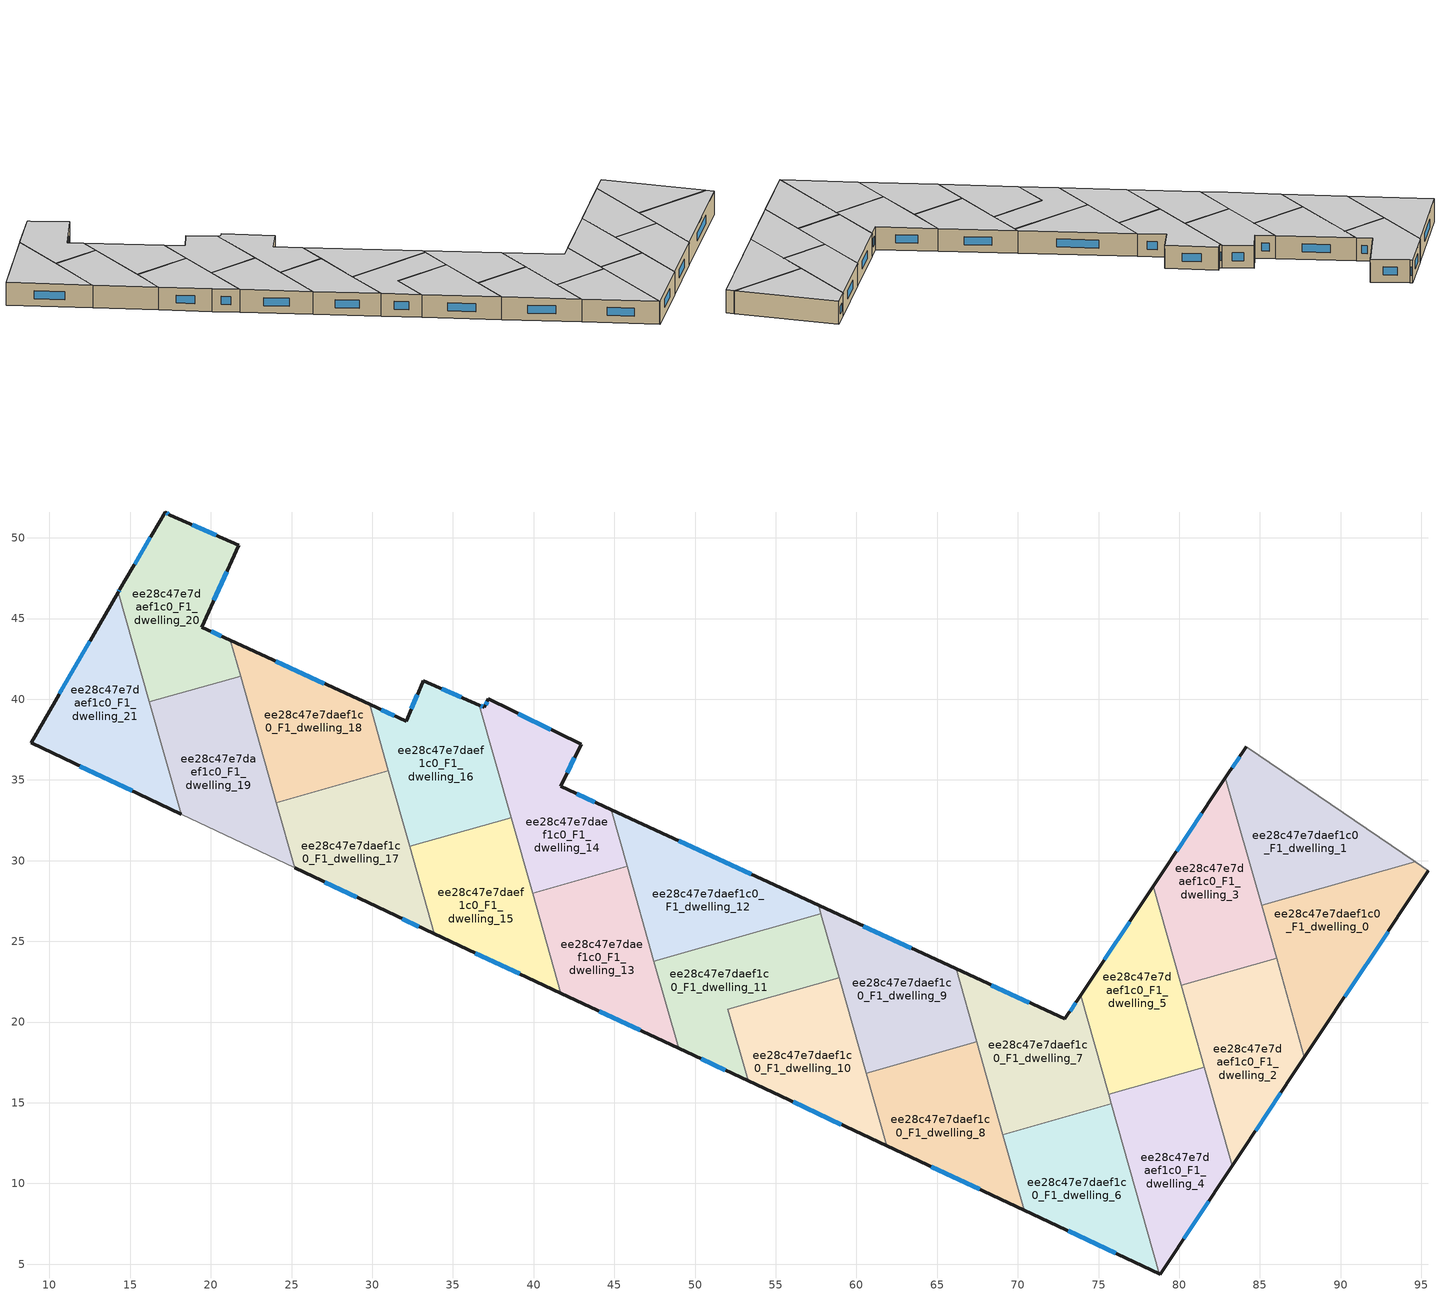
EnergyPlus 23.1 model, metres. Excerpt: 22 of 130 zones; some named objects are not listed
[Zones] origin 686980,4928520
ee28c47e7daef1c0_F1_dwelling_0
 floor to ee28c47e7daef1c0_F0_dwelling_0 (EU_floor_Construction): 95.43,29.36 87.76,17.83 85.09,27.24 94.6,29.92 z3
 wall outside (EU_wall_Construction): 87.76,17.83 95.43,29.36 z3:6
 wall to ee28c47e7daef1c0_F1_dwelling_1 (EU_wall_Construction): 94.6,29.92 85.09,27.24 z3:6
 wall adiabatic (EU_wall_Construction): 95.43,29.36 94.6,29.92 z3:6
 wall to ee28c47e7daef1c0_F1_dwelling_2 (EU_wall_Construction): 86.03,23.95 87.76,17.83 z3:6
 wall to ee28c47e7daef1c0_F1_dwelling_3 (EU_wall_Construction): 85.09,27.24 86.03,23.95 z3:6
 window (EU_Window_Construction): 90.25,21.58 92.94,25.61 z3.98:5.02
 ceiling to ee28c47e7daef1c0_F2_dwelling_0 (EU_floor_Construction): 87.76,17.83 95.43,29.36 94.6,29.92 85.09,27.24 z6
ee28c47e7daef1c0_F1_dwelling_1
 floor to ee28c47e7daef1c0_F0_dwelling_1 (EU_floor_Construction): 94.6,29.92 85.09,27.24 82.86,35.13 84.15,37.07 z3
 wall outside (EU_wall_Construction): 84.15,37.07 82.86,35.13 z3:6
 wall adiabatic (EU_wall_Construction): 94.6,29.92 84.15,37.07 z3:6
 wall to ee28c47e7daef1c0_F1_dwelling_3 (EU_wall_Construction): 82.86,35.13 85.09,27.24 z3:6
 window (EU_Window_Construction): 83.73,36.44 83.28,35.76 z3.98:5.02
 ceiling to ee28c47e7daef1c0_F2_dwelling_1 (EU_floor_Construction): 94.6,29.92 84.15,37.07 82.86,35.13 85.09,27.24 z6
ee28c47e7daef1c0_F1_dwelling_10
 floor to ee28c47e7daef1c0_F0_dwelling_10 (EU_floor_Construction): 58.92,22.75 61.86,12.33 53.28,16.36 52.03,20.8 z3
 wall outside (EU_wall_Construction): 53.28,16.36 61.86,12.33 z3:6
 wall to ee28c47e7daef1c0_F1_dwelling_11 (EU_wall_Construction): 58.92,22.75 52.03,20.8 53.28,16.36 z3:6
 wall to ee28c47e7daef1c0_F1_dwelling_9 (EU_wall_Construction): 60.59,16.83 58.92,22.75 z3:6
 wall to ee28c47e7daef1c0_F1_dwelling_8 (EU_wall_Construction): 61.86,12.33 60.59,16.83 z3:6
 window (EU_Window_Construction): 56.07,15.05 59.07,13.64 z3.98:5.02
 ceiling to ee28c47e7daef1c0_F2_dwelling_10 (EU_floor_Construction): 61.86,12.33 58.92,22.75 52.03,20.8 53.28,16.36 z6
ee28c47e7daef1c0_F1_dwelling_11
 floor to ee28c47e7daef1c0_F0_dwelling_11 (EU_floor_Construction): 57.8,26.71 58.92,22.75 52.03,20.8 53.28,16.36 48.98,18.37 47.45,23.78 z3
 wall outside (EU_wall_Construction): 48.98,18.37 53.28,16.36 z3:6
 wall to ee28c47e7daef1c0_F1_dwelling_12 (EU_wall_Construction): 57.8,26.71 47.45,23.78 z3:6
 wall to ee28c47e7daef1c0_F1_dwelling_13 (EU_wall_Construction): 47.45,23.78 48.98,18.37 z3:6
 wall to ee28c47e7daef1c0_F1_dwelling_9 (EU_wall_Construction): 58.92,22.75 57.8,26.71 z3:6
 window (EU_Window_Construction): 50.38,17.72 51.88,17.01 z3.98:5.02
 ceiling to ee28c47e7daef1c0_F2_dwelling_11 (EU_floor_Construction): 53.28,16.36 52.03,20.8 58.92,22.75 57.8,26.71 47.45,23.78 48.98,18.37 z6
ee28c47e7daef1c0_F1_dwelling_12
 floor to ee28c47e7daef1c0_F0_dwelling_12 (EU_floor_Construction): 57.65,27.23 57.8,26.71 47.45,23.78 44.8,33.15 z3
 wall outside (EU_wall_Construction): 57.65,27.23 44.8,33.15 z3:6
 wall to ee28c47e7daef1c0_F1_dwelling_14 (EU_wall_Construction): 44.8,33.15 45.79,29.64 z3:6
 wall to ee28c47e7daef1c0_F1_dwelling_13 (EU_wall_Construction): 45.79,29.64 47.45,23.78 z3:6
 wall to ee28c47e7daef1c0_F1_dwelling_9 (EU_wall_Construction): 57.8,26.71 57.65,27.23 z3:6
 window (EU_Window_Construction): 53.47,29.15 48.98,31.23 z3.98:5.02
 ceiling to ee28c47e7daef1c0_F2_dwelling_12 (EU_floor_Construction): 57.8,26.71 57.65,27.23 44.8,33.15 47.45,23.78 z6
ee28c47e7daef1c0_F1_dwelling_13
 floor to ee28c47e7daef1c0_F0_dwelling_13 (EU_floor_Construction): 45.79,29.64 48.98,18.37 41.68,21.79 39.93,27.99 z3
 wall outside (EU_wall_Construction): 41.68,21.79 48.98,18.37 z3:6
 wall to ee28c47e7daef1c0_F1_dwelling_14 (EU_wall_Construction): 45.79,29.64 39.93,27.99 z3:6
 wall to ee28c47e7daef1c0_F1_dwelling_15 (EU_wall_Construction): 39.93,27.99 41.68,21.79 z3:6
 window (EU_Window_Construction): 44.05,20.68 46.6,19.49 z3.98:5.02
 ceiling to ee28c47e7daef1c0_F2_dwelling_13 (EU_floor_Construction): 48.98,18.37 45.79,29.64 39.93,27.99 41.68,21.79 z6
ee28c47e7daef1c0_F1_dwelling_14
 floor to ee28c47e7daef1c0_F0_dwelling_14 (EU_floor_Construction): 42.93,37.21 41.66,34.6 44.8,33.15 45.79,29.64 39.93,27.99 36.64,39.63 36.94,39.5 37.19,40.02 z3
 wall outside (EU_wall_Construction): 44.8,33.15 41.66,34.6 42.93,37.21 37.19,40.02 36.94,39.5 36.64,39.63 z3:6
 wall to ee28c47e7daef1c0_F1_dwelling_16 (EU_wall_Construction): 36.64,39.63 38.61,32.65 z3:6
 wall to ee28c47e7daef1c0_F1_dwelling_15 (EU_wall_Construction): 38.61,32.65 39.93,27.99 z3:6
 window (EU_Window_Construction): 42.08,35.45 42.52,36.36 / 43.78,33.62 42.68,34.13 / 36.84,39.54 36.74,39.59 / 37.11,39.85 37.03,39.67 / 41.07,38.12 39.06,39.11 z3.98:5.02
 ceiling to ee28c47e7daef1c0_F2_dwelling_14 (EU_floor_Construction): 45.79,29.64 44.8,33.15 41.66,34.6 42.93,37.21 37.19,40.02 36.94,39.5 36.64,39.63 39.93,27.99 z6
ee28c47e7daef1c0_F1_dwelling_15
 floor to ee28c47e7daef1c0_F0_dwelling_15 (EU_floor_Construction): 38.61,32.66 41.68,21.79 33.85,25.47 32.32,30.88 z3
 wall outside (EU_wall_Construction): 33.85,25.47 41.68,21.79 z3:6
 wall to ee28c47e7daef1c0_F1_dwelling_16 (EU_wall_Construction): 38.61,32.66 32.32,30.88 z3:6
 wall to ee28c47e7daef1c0_F1_dwelling_17 (EU_wall_Construction): 32.32,30.88 33.85,25.47 z3:6
 window (EU_Window_Construction): 36.39,24.27 39.13,22.99 z3.98:5.02
 ceiling to ee28c47e7daef1c0_F2_dwelling_15 (EU_floor_Construction): 41.68,21.79 38.61,32.66 32.32,30.88 33.85,25.47 z6
ee28c47e7daef1c0_F1_dwelling_16
 floor to ee28c47e7daef1c0_F0_dwelling_16 (EU_floor_Construction): 36.64,39.63 38.61,32.66 32.32,30.88 29.83,39.67 32.09,38.63 33.12,41.05 33.16,41.15 z3
 wall outside (EU_wall_Construction): 36.64,39.63 33.16,41.15 33.12,41.05 32.09,38.63 29.83,39.67 z3:6
 wall to ee28c47e7daef1c0_F1_dwelling_18 (EU_wall_Construction): 29.83,39.67 30.99,35.56 z3:6
 wall to ee28c47e7daef1c0_F1_dwelling_17 (EU_wall_Construction): 30.99,35.56 32.32,30.88 z3:6
 window (EU_Window_Construction): 32.79,40.27 32.43,39.42 / 35.51,40.13 34.29,40.66 / 31.36,38.97 30.57,39.34 z3.98:5.02
 ceiling to ee28c47e7daef1c0_F2_dwelling_16 (EU_floor_Construction): 38.61,32.66 36.64,39.63 33.16,41.15 33.12,41.05 32.09,38.63 29.83,39.67 32.32,30.88 z6
ee28c47e7daef1c0_F1_dwelling_17
 floor to ee28c47e7daef1c0_F0_dwelling_17 (EU_floor_Construction): 30.99,35.56 33.85,25.47 30.89,26.85 25.2,29.55 24.05,33.6 z3
 wall outside (EU_wall_Construction): 25.2,29.55 30.89,26.85 33.85,25.47 z3:6
 wall to ee28c47e7daef1c0_F1_dwelling_18 (EU_wall_Construction): 30.99,35.56 24.05,33.6 z3:6
 wall to ee28c47e7daef1c0_F1_dwelling_19 (EU_wall_Construction): 24.05,33.6 25.2,29.55 z3:6
 window (EU_Window_Construction): 27.05,28.67 29.04,27.73 / 31.85,26.4 32.89,25.92 z3.98:5.02
 ceiling to ee28c47e7daef1c0_F2_dwelling_17 (EU_floor_Construction): 33.85,25.47 30.99,35.56 24.05,33.6 25.2,29.55 30.89,26.85 z6
ee28c47e7daef1c0_F1_dwelling_18
 floor to ee28c47e7daef1c0_F0_dwelling_18 (EU_floor_Construction): 29.83,39.67 30.99,35.56 24.05,33.6 21.21,43.65 z3
 wall outside (EU_wall_Construction): 29.83,39.67 21.21,43.65 z3:6
 wall to ee28c47e7daef1c0_F1_dwelling_20 (EU_wall_Construction): 21.21,43.65 21.84,41.44 z3:6
 wall to ee28c47e7daef1c0_F1_dwelling_19 (EU_wall_Construction): 21.84,41.44 24.05,33.6 z3:6
 window (EU_Window_Construction): 27.03,40.97 24.02,42.36 z3.98:5.02
 ceiling to ee28c47e7daef1c0_F2_dwelling_18 (EU_floor_Construction): 30.99,35.56 29.83,39.67 21.21,43.65 24.05,33.6 z6
ee28c47e7daef1c0_F1_dwelling_19
 floor to ee28c47e7daef1c0_F0_dwelling_19 (EU_floor_Construction): 21.84,41.44 25.2,29.55 18.15,32.89 16.19,39.84 z3
 wall to ee28c47e7daef1c0_F1_dwelling_20 (EU_wall_Construction): 21.84,41.44 16.19,39.84 z3:6
 wall adiabatic (EU_wall_Construction): 18.15,32.89 25.2,29.55 z3:6
 wall to ee28c47e7daef1c0_F1_dwelling_21 (EU_wall_Construction): 16.19,39.84 18.15,32.89 z3:6
 ceiling to ee28c47e7daef1c0_F2_dwelling_19 (EU_floor_Construction): 25.2,29.55 21.84,41.44 16.19,39.84 18.15,32.89 z6
ee28c47e7daef1c0_F1_dwelling_2
 floor to ee28c47e7daef1c0_F0_dwelling_2 (EU_floor_Construction): 86.03,23.95 87.76,17.83 83.27,11.09 80.11,22.28 z3
 wall outside (EU_wall_Construction): 83.27,11.09 87.76,17.83 z3:6
 wall to ee28c47e7daef1c0_F1_dwelling_3 (EU_wall_Construction): 86.03,23.95 80.11,22.28 z3:6
 wall to ee28c47e7daef1c0_F1_dwelling_4 (EU_wall_Construction): 81.54,17.21 83.27,11.09 z3:6
 wall to ee28c47e7daef1c0_F1_dwelling_5 (EU_wall_Construction): 80.11,22.28 81.54,17.21 z3:6
 window (EU_Window_Construction): 84.73,13.28 86.3,15.63 z3.98:5.02
 ceiling to ee28c47e7daef1c0_F2_dwelling_2 (EU_floor_Construction): 83.27,11.09 87.76,17.83 86.03,23.95 80.11,22.28 z6
ee28c47e7daef1c0_F1_dwelling_20
 floor to ee28c47e7daef1c0_F0_dwelling_20 (EU_floor_Construction): 21.73,49.54 19.43,44.47 21.21,43.65 21.84,41.44 16.19,39.84 14.27,46.64 14.36,46.81 17.17,51.6 17.47,51.41 z3
 wall outside (EU_wall_Construction): 21.21,43.65 19.43,44.47 21.73,49.54 17.47,51.41 17.17,51.6 14.36,46.81 14.27,46.64 z3:6
 wall to ee28c47e7daef1c0_F1_dwelling_21 (EU_wall_Construction): 14.27,46.64 16.19,39.84 z3:6
 window (EU_Window_Construction): 17.37,51.47 17.27,51.54 / 20.35,50.15 18.86,50.8 / 20.18,46.12 20.99,47.89 / 20.63,43.92 20.01,44.2 / 14.33,46.75 14.3,46.69 / 16.25,50.04 15.28,48.37 z3.98:5.02
 ceiling to ee28c47e7daef1c0_F2_dwelling_20 (EU_floor_Construction): 21.84,41.44 21.21,43.65 19.43,44.47 21.73,49.54 17.47,51.41 17.17,51.6 14.36,46.81 14.27,46.64 16.19,39.84 z6
ee28c47e7daef1c0_F1_dwelling_21
 floor to ee28c47e7daef1c0_F0_dwelling_21 (EU_floor_Construction): 14.27,46.64 18.15,32.89 8.86,37.29 z3
 wall outside (EU_wall_Construction): 14.27,46.64 8.86,37.29 18.15,32.89 z3:6
 window (EU_Window_Construction): 11.89,35.86 15.13,34.32 / 12.51,43.6 10.62,40.33 z3.98:5.02
 ceiling to ee28c47e7daef1c0_F2_dwelling_21 (EU_floor_Construction): 18.15,32.89 14.27,46.64 8.86,37.29 z6
ee28c47e7daef1c0_F1_dwelling_3
 floor to ee28c47e7daef1c0_F0_dwelling_3 (EU_floor_Construction): 82.86,35.13 86.03,23.95 80.11,22.28 78.38,28.4 z3
 wall outside (EU_wall_Construction): 82.86,35.13 78.38,28.4 z3:6
 wall to ee28c47e7daef1c0_F1_dwelling_5 (EU_wall_Construction): 78.38,28.4 80.11,22.28 z3:6
 window (EU_Window_Construction): 81.4,32.94 79.84,30.59 z3.98:5.02
 ceiling to ee28c47e7daef1c0_F2_dwelling_3 (EU_floor_Construction): 86.03,23.95 82.86,35.13 78.38,28.4 80.11,22.28 z6
ee28c47e7daef1c0_F1_dwelling_4
 floor to ee28c47e7daef1c0_F0_dwelling_4 (EU_floor_Construction): 81.54,17.21 83.27,11.09 78.81,4.39 78.77,4.41 75.63,15.54 z3
 wall outside (EU_wall_Construction): 78.77,4.41 78.81,4.39 83.27,11.09 z3:6
 wall to ee28c47e7daef1c0_F1_dwelling_5 (EU_wall_Construction): 81.54,17.21 75.63,15.54 z3:6
 wall to ee28c47e7daef1c0_F1_dwelling_6 (EU_wall_Construction): 75.8,14.93 78.77,4.41 z3:6
 wall to ee28c47e7daef1c0_F1_dwelling_7 (EU_wall_Construction): 75.63,15.54 75.8,14.93 z3:6
 window (EU_Window_Construction): 80.26,6.57 81.82,8.91 z3.98:5.02
 ceiling to ee28c47e7daef1c0_F2_dwelling_4 (EU_floor_Construction): 78.81,4.39 83.27,11.09 81.54,17.21 75.63,15.54 78.77,4.41 z6
ee28c47e7daef1c0_F1_dwelling_5
 floor to ee28c47e7daef1c0_F0_dwelling_5 (EU_floor_Construction): 78.38,28.4 81.54,17.21 75.63,15.54 73.9,21.66 z3
 wall outside (EU_wall_Construction): 78.38,28.4 73.9,21.66 z3:6
 wall to ee28c47e7daef1c0_F1_dwelling_7 (EU_wall_Construction): 73.9,21.66 75.63,15.54 z3:6
 window (EU_Window_Construction): 76.92,26.21 75.35,23.85 z3.98:5.02
 ceiling to ee28c47e7daef1c0_F2_dwelling_5 (EU_floor_Construction): 81.54,17.21 78.38,28.4 73.9,21.66 75.63,15.54 z6
ee28c47e7daef1c0_F1_dwelling_6
 floor to ee28c47e7daef1c0_F0_dwelling_6 (EU_floor_Construction): 75.8,14.93 78.77,4.41 70.4,8.33 69.07,13.03 z3
 wall outside (EU_wall_Construction): 70.4,8.33 78.77,4.41 z3:6
 wall to ee28c47e7daef1c0_F1_dwelling_7 (EU_wall_Construction): 75.8,14.93 69.07,13.03 z3:6
 wall to ee28c47e7daef1c0_F1_dwelling_8 (EU_wall_Construction): 69.07,13.03 70.4,8.33 z3:6
 window (EU_Window_Construction): 73.12,7.06 76.05,5.68 z3.98:5.02
 ceiling to ee28c47e7daef1c0_F2_dwelling_6 (EU_floor_Construction): 78.77,4.41 75.8,14.93 69.07,13.03 70.4,8.33 z6
ee28c47e7daef1c0_F1_dwelling_7
 floor to ee28c47e7daef1c0_F0_dwelling_7 (EU_floor_Construction): 73.9,21.66 75.8,14.93 69.07,13.03 66.17,23.3 72.91,20.19 z3
 wall outside (EU_wall_Construction): 73.9,21.66 72.91,20.19 66.17,23.3 z3:6
 wall to ee28c47e7daef1c0_F1_dwelling_9 (EU_wall_Construction): 66.17,23.3 67.45,18.77 z3:6
 wall to ee28c47e7daef1c0_F1_dwelling_8 (EU_wall_Construction): 67.45,18.77 69.07,13.03 z3:6
 window (EU_Window_Construction): 73.58,21.18 73.23,20.67 / 70.72,21.2 68.36,22.29 z3.98:5.02
 ceiling to ee28c47e7daef1c0_F2_dwelling_7 (EU_floor_Construction): 75.8,14.93 73.9,21.66 72.91,20.19 66.17,23.3 69.07,13.03 z6
ee28c47e7daef1c0_F1_dwelling_8
 floor to ee28c47e7daef1c0_F0_dwelling_8 (EU_floor_Construction): 67.45,18.77 70.4,8.33 61.86,12.33 60.59,16.83 z3
 wall outside (EU_wall_Construction): 61.86,12.33 70.4,8.33 z3:6
 wall to ee28c47e7daef1c0_F1_dwelling_9 (EU_wall_Construction): 67.45,18.77 60.59,16.83 z3:6
 window (EU_Window_Construction): 64.64,11.03 67.62,9.64 z3.98:5.02
 ceiling to ee28c47e7daef1c0_F2_dwelling_8 (EU_floor_Construction): 70.4,8.33 67.45,18.77 60.59,16.83 61.86,12.33 z6
ee28c47e7daef1c0_F1_dwelling_9
 floor to ee28c47e7daef1c0_F0_dwelling_9 (EU_floor_Construction): 66.17,23.3 67.45,18.77 60.59,16.83 57.65,27.23 z3
 wall outside (EU_wall_Construction): 66.17,23.3 57.65,27.23 z3:6
 window (EU_Window_Construction): 63.4,24.58 60.42,25.95 z3.98:5.02
 ceiling to ee28c47e7daef1c0_F2_dwelling_9 (EU_floor_Construction): 67.45,18.77 66.17,23.3 57.65,27.23 60.59,16.83 z6
[Building]
EU S2 Campaign: North Axis=0; Terrain=City; Solar Distribution=FullExterior
[Site:Location]
Bologna: Latitude=44.5; Longitude=11.25; Time Zone=1; Elevation=37
[SizingPeriod:WeatherFileDays]
AnnualSizingPeriod: Begin Month=1; Begin Day of Month=1; End Month=12; End Day of Month=31; Day of Week for Start Day=Monday; Use Weather File Daylight Saving Period=No; Use Weather File Rain and Snow Indicators=No
[MATERIAL]
EU_InternalMass_Material: Roughness=MediumRough; Thickness=0.1; Conductivity=1; Density=1800; Specific Heat=900; Thermal Absorptance=0.9; Solar Absorptance=0.7; Visible Absorptance=0.7
[MATERIAL:NOMASS] Roughness=MediumRough; Thermal Absorptance=0.9; Solar Absorptance=0.7; Visible Absorptance=0.7
Name | Thermal Resistance
EU_wall_NoMass | 0.905828
EU_floor_NoMass | 0.67114
[WINDOWMATERIAL:SIMPLEGLAZINGSYSTEM]
EU_Window_SimpleGlazing: UFactor=4.52486; Solar Heat Gain Coefficient=0.85; Visible Transmittance=0.85
[CONSTRUCTION]
EU_wall_Construction: EU_wall_NoMass
EU_floor_Construction: EU_floor_NoMass
EU_Window_Construction: EU_Window_SimpleGlazing
EU_InternalMass_Construction: EU_InternalMass_Material
[ZONE] Type=1; Multiplier=1; Ceiling Height=autocalculate; Floor Area=autocalculate; Part of Total Floor Area=Yes
Name | Volume
ee28c47e7daef1c0_F1_dwelling_0 | 165.834
ee28c47e7daef1c0_F1_dwelling_1 | 165.814
ee28c47e7daef1c0_F1_dwelling_10 | 165.813
ee28c47e7daef1c0_F1_dwelling_11 | 165.803
ee28c47e7daef1c0_F1_dwelling_12 | 165.825
ee28c47e7daef1c0_F1_dwelling_13; ee28c47e7daef1c0_F1_dwelling_16; ee28c47e7daef1c0_F1_dwelling_5 | 165.831
ee28c47e7daef1c0_F1_dwelling_14 | 165.838
ee28c47e7daef1c0_F1_dwelling_15; ee28c47e7daef1c0_F1_dwelling_7 | 165.82
ee28c47e7daef1c0_F1_dwelling_17 | 159.166
ee28c47e7daef1c0_F1_dwelling_18 | 159.152
ee28c47e7daef1c0_F1_dwelling_19 | 172.478
ee28c47e7daef1c0_F1_dwelling_2 | 165.833
ee28c47e7daef1c0_F1_dwelling_20 | 172.482
ee28c47e7daef1c0_F1_dwelling_21 | 165.842
ee28c47e7daef1c0_F1_dwelling_3 | 165.837
ee28c47e7daef1c0_F1_dwelling_4 | 165.828
ee28c47e7daef1c0_F1_dwelling_6 | 165.827
ee28c47e7daef1c0_F1_dwelling_8 | 165.858
ee28c47e7daef1c0_F1_dwelling_9 | 165.835
[INTERNALMASS] Construction=EU_InternalMass_Construction
Name | Zone or ZoneList | Surface Area
ee28c47e7daef1c0_F1_dwelling_0_EU_InternalMass | ee28c47e7daef1c0_F1_dwelling_0 | 55.2747
ee28c47e7daef1c0_F1_dwelling_1_EU_InternalMass | ee28c47e7daef1c0_F1_dwelling_1 | 55.2719
ee28c47e7daef1c0_F1_dwelling_2_EU_InternalMass | ee28c47e7daef1c0_F1_dwelling_2 | 55.2789
ee28c47e7daef1c0_F1_dwelling_3_EU_InternalMass | ee28c47e7daef1c0_F1_dwelling_3 | 55.2769
ee28c47e7daef1c0_F1_dwelling_4_EU_InternalMass | ee28c47e7daef1c0_F1_dwelling_4 | 55.2775
ee28c47e7daef1c0_F1_dwelling_5_EU_InternalMass | ee28c47e7daef1c0_F1_dwelling_5 | 55.2769
ee28c47e7daef1c0_F1_dwelling_6_EU_InternalMass | ee28c47e7daef1c0_F1_dwelling_6 | 55.2726
ee28c47e7daef1c0_F1_dwelling_7_EU_InternalMass | ee28c47e7daef1c0_F1_dwelling_7 | 55.2717
ee28c47e7daef1c0_F1_dwelling_8_EU_InternalMass | ee28c47e7daef1c0_F1_dwelling_8 | 55.2856
ee28c47e7daef1c0_F1_dwelling_9_EU_InternalMass | ee28c47e7daef1c0_F1_dwelling_9 | 55.2811
ee28c47e7daef1c0_F1_dwelling_10_EU_InternalMass | ee28c47e7daef1c0_F1_dwelling_10 | 55.2715
ee28c47e7daef1c0_F1_dwelling_11_EU_InternalMass | ee28c47e7daef1c0_F1_dwelling_11 | 55.2675
ee28c47e7daef1c0_F1_dwelling_12_EU_InternalMass | ee28c47e7daef1c0_F1_dwelling_12 | 55.2757
ee28c47e7daef1c0_F1_dwelling_13_EU_InternalMass | ee28c47e7daef1c0_F1_dwelling_13 | 55.2778
ee28c47e7daef1c0_F1_dwelling_14_EU_InternalMass | ee28c47e7daef1c0_F1_dwelling_14 | 55.2787
ee28c47e7daef1c0_F1_dwelling_15_EU_InternalMass | ee28c47e7daef1c0_F1_dwelling_15 | 55.275
ee28c47e7daef1c0_F1_dwelling_16_EU_InternalMass | ee28c47e7daef1c0_F1_dwelling_16 | 55.277
ee28c47e7daef1c0_F1_dwelling_17_EU_InternalMass | ee28c47e7daef1c0_F1_dwelling_17 | 53.0543
ee28c47e7daef1c0_F1_dwelling_18_EU_InternalMass | ee28c47e7daef1c0_F1_dwelling_18 | 53.0508
ee28c47e7daef1c0_F1_dwelling_19_EU_InternalMass | ee28c47e7daef1c0_F1_dwelling_19 | 57.4914
ee28c47e7daef1c0_F1_dwelling_20_EU_InternalMass | ee28c47e7daef1c0_F1_dwelling_20 | 57.4939
ee28c47e7daef1c0_F1_dwelling_21_EU_InternalMass | ee28c47e7daef1c0_F1_dwelling_21 | 55.2809
[OTHEREQUIPMENT] Fuel Type=Electricity; Design Level Calculation Method=Watts/Area; Power per Zone Floor Area=1; Fraction Latent=0; Fraction Radiant=0; Fraction Lost=0; Carbon Dioxide Generation Rate=0; EndUse Subcategory=EU_Step8_InternalGains
Name | Zone or ZoneList or Space or SpaceList | Schedule
EU_Step8_InternalGain_ee28c47e7daef1c0_F1_dwelling_0_f000 | ee28c47e7daef1c0_F1_dwelling_0 | EU_Step8_GainSchedule_ee28c47e7daef1c0_F1_dwelling_0_f000
EU_Step8_InternalGain_ee28c47e7daef1c0_F1_dwelling_1_f000 | ee28c47e7daef1c0_F1_dwelling_1 | EU_Step8_GainSchedule_ee28c47e7daef1c0_F1_dwelling_1_f000
EU_Step8_InternalGain_ee28c47e7daef1c0_F1_dwelling_2_f000 | ee28c47e7daef1c0_F1_dwelling_2 | EU_Step8_GainSchedule_ee28c47e7daef1c0_F1_dwelling_2_f000
EU_Step8_InternalGain_ee28c47e7daef1c0_F1_dwelling_3_f000 | ee28c47e7daef1c0_F1_dwelling_3 | EU_Step8_GainSchedule_ee28c47e7daef1c0_F1_dwelling_3_f000
EU_Step8_InternalGain_ee28c47e7daef1c0_F1_dwelling_4_f000 | ee28c47e7daef1c0_F1_dwelling_4 | EU_Step8_GainSchedule_ee28c47e7daef1c0_F1_dwelling_4_f000
EU_Step8_InternalGain_ee28c47e7daef1c0_F1_dwelling_5_f000 | ee28c47e7daef1c0_F1_dwelling_5 | EU_Step8_GainSchedule_ee28c47e7daef1c0_F1_dwelling_5_f000
EU_Step8_InternalGain_ee28c47e7daef1c0_F1_dwelling_6_f000 | ee28c47e7daef1c0_F1_dwelling_6 | EU_Step8_GainSchedule_ee28c47e7daef1c0_F1_dwelling_6_f000
EU_Step8_InternalGain_ee28c47e7daef1c0_F1_dwelling_7_f000 | ee28c47e7daef1c0_F1_dwelling_7 | EU_Step8_GainSchedule_ee28c47e7daef1c0_F1_dwelling_7_f000
EU_Step8_InternalGain_ee28c47e7daef1c0_F1_dwelling_8_f000 | ee28c47e7daef1c0_F1_dwelling_8 | EU_Step8_GainSchedule_ee28c47e7daef1c0_F1_dwelling_8_f000
EU_Step8_InternalGain_ee28c47e7daef1c0_F1_dwelling_9_f000 | ee28c47e7daef1c0_F1_dwelling_9 | EU_Step8_GainSchedule_ee28c47e7daef1c0_F1_dwelling_9_f000
EU_Step8_InternalGain_ee28c47e7daef1c0_F1_dwelling_10_f000 | ee28c47e7daef1c0_F1_dwelling_10 | EU_Step8_GainSchedule_ee28c47e7daef1c0_F1_dwelling_10_f000
EU_Step8_InternalGain_ee28c47e7daef1c0_F1_dwelling_11_f000 | ee28c47e7daef1c0_F1_dwelling_11 | EU_Step8_GainSchedule_ee28c47e7daef1c0_F1_dwelling_11_f000
EU_Step8_InternalGain_ee28c47e7daef1c0_F1_dwelling_12_f000 | ee28c47e7daef1c0_F1_dwelling_12 | EU_Step8_GainSchedule_ee28c47e7daef1c0_F1_dwelling_12_f000
EU_Step8_InternalGain_ee28c47e7daef1c0_F1_dwelling_13_f000 | ee28c47e7daef1c0_F1_dwelling_13 | EU_Step8_GainSchedule_ee28c47e7daef1c0_F1_dwelling_13_f000
EU_Step8_InternalGain_ee28c47e7daef1c0_F1_dwelling_14_f000 | ee28c47e7daef1c0_F1_dwelling_14 | EU_Step8_GainSchedule_ee28c47e7daef1c0_F1_dwelling_14_f000
EU_Step8_InternalGain_ee28c47e7daef1c0_F1_dwelling_15_f000 | ee28c47e7daef1c0_F1_dwelling_15 | EU_Step8_GainSchedule_ee28c47e7daef1c0_F1_dwelling_15_f000
EU_Step8_InternalGain_ee28c47e7daef1c0_F1_dwelling_16_f000 | ee28c47e7daef1c0_F1_dwelling_16 | EU_Step8_GainSchedule_ee28c47e7daef1c0_F1_dwelling_16_f000
EU_Step8_InternalGain_ee28c47e7daef1c0_F1_dwelling_17_f000 | ee28c47e7daef1c0_F1_dwelling_17 | EU_Step8_GainSchedule_ee28c47e7daef1c0_F1_dwelling_17_f000
EU_Step8_InternalGain_ee28c47e7daef1c0_F1_dwelling_18_f000 | ee28c47e7daef1c0_F1_dwelling_18 | EU_Step8_GainSchedule_ee28c47e7daef1c0_F1_dwelling_18_f000
EU_Step8_InternalGain_ee28c47e7daef1c0_F1_dwelling_19_f000 | ee28c47e7daef1c0_F1_dwelling_19 | EU_Step8_GainSchedule_ee28c47e7daef1c0_F1_dwelling_19_f000
EU_Step8_InternalGain_ee28c47e7daef1c0_F1_dwelling_20_f000 | ee28c47e7daef1c0_F1_dwelling_20 | EU_Step8_GainSchedule_ee28c47e7daef1c0_F1_dwelling_20_f000
EU_Step8_InternalGain_ee28c47e7daef1c0_F1_dwelling_21_f000 | ee28c47e7daef1c0_F1_dwelling_21 | EU_Step8_GainSchedule_ee28c47e7daef1c0_F1_dwelling_21_f000
[ZONEVENTILATION:DESIGNFLOWRATE] Schedule=EU_AlwaysOn; Design Flow Rate Calculation Method=AirChanges/Hour; Air Changes per Hour=0.73129; Ventilation Type=Natural; Fan Pressure Rise=0; Fan Total Efficiency=1; Constant Term Coefficient=1; Temperature Term Coefficient=0; Velocity Term Coefficient=0; Velocity Squared Term Coefficient=0; Minimum Indoor Temperature=-100; Maximum Indoor Temperature=100; Delta Temperature=-100; Minimum Outdoor Temperature=-100; Maximum Outdoor Temperature=100; Maximum Wind Speed=40
Name | Zone or ZoneList or Space or SpaceList
EU_ConstantAir_ee28c47e7daef1c0_F1_dwelling_0 | ee28c47e7daef1c0_F1_dwelling_0
EU_ConstantAir_ee28c47e7daef1c0_F1_dwelling_1 | ee28c47e7daef1c0_F1_dwelling_1
EU_ConstantAir_ee28c47e7daef1c0_F1_dwelling_2 | ee28c47e7daef1c0_F1_dwelling_2
EU_ConstantAir_ee28c47e7daef1c0_F1_dwelling_3 | ee28c47e7daef1c0_F1_dwelling_3
EU_ConstantAir_ee28c47e7daef1c0_F1_dwelling_4 | ee28c47e7daef1c0_F1_dwelling_4
EU_ConstantAir_ee28c47e7daef1c0_F1_dwelling_5 | ee28c47e7daef1c0_F1_dwelling_5
EU_ConstantAir_ee28c47e7daef1c0_F1_dwelling_6 | ee28c47e7daef1c0_F1_dwelling_6
EU_ConstantAir_ee28c47e7daef1c0_F1_dwelling_7 | ee28c47e7daef1c0_F1_dwelling_7
EU_ConstantAir_ee28c47e7daef1c0_F1_dwelling_8 | ee28c47e7daef1c0_F1_dwelling_8
EU_ConstantAir_ee28c47e7daef1c0_F1_dwelling_9 | ee28c47e7daef1c0_F1_dwelling_9
EU_ConstantAir_ee28c47e7daef1c0_F1_dwelling_10 | ee28c47e7daef1c0_F1_dwelling_10
EU_ConstantAir_ee28c47e7daef1c0_F1_dwelling_11 | ee28c47e7daef1c0_F1_dwelling_11
EU_ConstantAir_ee28c47e7daef1c0_F1_dwelling_12 | ee28c47e7daef1c0_F1_dwelling_12
EU_ConstantAir_ee28c47e7daef1c0_F1_dwelling_13 | ee28c47e7daef1c0_F1_dwelling_13
EU_ConstantAir_ee28c47e7daef1c0_F1_dwelling_14 | ee28c47e7daef1c0_F1_dwelling_14
EU_ConstantAir_ee28c47e7daef1c0_F1_dwelling_15 | ee28c47e7daef1c0_F1_dwelling_15
EU_ConstantAir_ee28c47e7daef1c0_F1_dwelling_16 | ee28c47e7daef1c0_F1_dwelling_16
EU_ConstantAir_ee28c47e7daef1c0_F1_dwelling_17 | ee28c47e7daef1c0_F1_dwelling_17
EU_ConstantAir_ee28c47e7daef1c0_F1_dwelling_18 | ee28c47e7daef1c0_F1_dwelling_18
EU_ConstantAir_ee28c47e7daef1c0_F1_dwelling_19 | ee28c47e7daef1c0_F1_dwelling_19
EU_ConstantAir_ee28c47e7daef1c0_F1_dwelling_20 | ee28c47e7daef1c0_F1_dwelling_20
EU_ConstantAir_ee28c47e7daef1c0_F1_dwelling_21 | ee28c47e7daef1c0_F1_dwelling_21
[HVACTEMPLATE:ZONE:IDEALLOADSAIRSYSTEM] System Availability Schedule=EU_AlwaysOn; Maximum Heating Supply Air Temperature=50; Minimum Cooling Supply Air Temperature=13; Maximum Heating Supply Air Humidity Ratio=0.0156; Minimum Cooling Supply Air Humidity Ratio=0.0077; Heating Limit=NoLimit; Cooling Limit=NoLimit; Heating Availability Schedule=EU_AlwaysOn; Cooling Availability Schedule=EU_CoolingOff; Dehumidification Control Type=ConstantSensibleHeatRatio; Cooling Sensible Heat Ratio=0.7; Dehumidification Setpoint=60; Humidification Control Type=None; Humidification Setpoint=30; Outdoor Air Method=None; Outdoor Air Flow Rate per Person=0.00944; Outdoor Air Flow Rate per Zone Floor Area=0; Outdoor Air Flow Rate per Zone=0; Demand Controlled Ventilation Type=None; Outdoor Air Economizer Type=NoEconomizer; Heat Recovery Type=None; Sensible Heat Recovery Effectiveness=0.7; Latent Heat Recovery Effectiveness=0.65
Name | Template Thermostat
ee28c47e7daef1c0_F1_dwelling_0 | EU_HeatOnly_ee28c47e7daef1c0_F1_dwelling_0
ee28c47e7daef1c0_F1_dwelling_1 | EU_HeatOnly_ee28c47e7daef1c0_F1_dwelling_1
ee28c47e7daef1c0_F1_dwelling_2 | EU_HeatOnly_ee28c47e7daef1c0_F1_dwelling_2
ee28c47e7daef1c0_F1_dwelling_3 | EU_HeatOnly_ee28c47e7daef1c0_F1_dwelling_3
ee28c47e7daef1c0_F1_dwelling_4 | EU_HeatOnly_ee28c47e7daef1c0_F1_dwelling_4
ee28c47e7daef1c0_F1_dwelling_5 | EU_HeatOnly_ee28c47e7daef1c0_F1_dwelling_5
ee28c47e7daef1c0_F1_dwelling_6 | EU_HeatOnly_ee28c47e7daef1c0_F1_dwelling_6
ee28c47e7daef1c0_F1_dwelling_7 | EU_HeatOnly_ee28c47e7daef1c0_F1_dwelling_7
ee28c47e7daef1c0_F1_dwelling_8 | EU_HeatOnly_ee28c47e7daef1c0_F1_dwelling_8
ee28c47e7daef1c0_F1_dwelling_9 | EU_HeatOnly_ee28c47e7daef1c0_F1_dwelling_9
ee28c47e7daef1c0_F1_dwelling_10 | EU_HeatOnly_ee28c47e7daef1c0_F1_dwelling_10
ee28c47e7daef1c0_F1_dwelling_11 | EU_HeatOnly_ee28c47e7daef1c0_F1_dwelling_11
ee28c47e7daef1c0_F1_dwelling_12 | EU_HeatOnly_ee28c47e7daef1c0_F1_dwelling_12
ee28c47e7daef1c0_F1_dwelling_13 | EU_HeatOnly_ee28c47e7daef1c0_F1_dwelling_13
ee28c47e7daef1c0_F1_dwelling_14 | EU_HeatOnly_ee28c47e7daef1c0_F1_dwelling_14
ee28c47e7daef1c0_F1_dwelling_15 | EU_HeatOnly_ee28c47e7daef1c0_F1_dwelling_15
ee28c47e7daef1c0_F1_dwelling_16 | EU_HeatOnly_ee28c47e7daef1c0_F1_dwelling_16
ee28c47e7daef1c0_F1_dwelling_17 | EU_HeatOnly_ee28c47e7daef1c0_F1_dwelling_17
ee28c47e7daef1c0_F1_dwelling_18 | EU_HeatOnly_ee28c47e7daef1c0_F1_dwelling_18
ee28c47e7daef1c0_F1_dwelling_19 | EU_HeatOnly_ee28c47e7daef1c0_F1_dwelling_19
ee28c47e7daef1c0_F1_dwelling_20 | EU_HeatOnly_ee28c47e7daef1c0_F1_dwelling_20
ee28c47e7daef1c0_F1_dwelling_21 | EU_HeatOnly_ee28c47e7daef1c0_F1_dwelling_21
[SIZING:ZONE] Zone Cooling Design Supply Air Temperature Input Method=SupplyAirTemperature; Zone Cooling Design Supply Air Temperature=13; Zone Heating Design Supply Air Temperature Input Method=SupplyAirTemperature; Zone Heating Design Supply Air Temperature=50; Zone Cooling Design Supply Air Humidity Ratio=0.008; Zone Heating Design Supply Air Humidity Ratio=0.008; Cooling Design Air Flow Method=DesignDay; Cooling Design Air Flow Rate=0; Cooling Minimum Air Flow per Zone Floor Area=0.000762; Cooling Minimum Air Flow=0; Cooling Minimum Air Flow Fraction=0.2; Heating Design Air Flow Method=DesignDay; Heating Design Air Flow Rate=0; Heating Maximum Air Flow per Zone Floor Area=0.002032; Heating Maximum Air Flow=0.141576; Heating Maximum Air Flow Fraction=0.3; Account for Dedicated Outdoor Air System=No; Dedicated Outdoor Air System Control Strategy=NeutralSupplyAir; Dedicated Outdoor Air Low Setpoint Temperature for Design=autosize; Dedicated Outdoor Air High Setpoint Temperature for Design=autosize; Zone Load Sizing Method=Sensible Load Only No Latent Load; Zone Latent Cooling Design Supply Air Humidity Ratio Input Method=HumidityRatioDifference; Zone Cooling Design Supply Air Humidity Ratio Difference=0.005; Zone Latent Heating Design Supply Air Humidity Ratio Input Method=HumidityRatioDifference; Zone Humidification Design Supply Air Humidity Ratio Difference=0.005
ee28c47e7daef1c0_F1_dwelling_0; ee28c47e7daef1c0_F1_dwelling_1; ee28c47e7daef1c0_F1_dwelling_2; ee28c47e7daef1c0_F1_dwelling_3; ee28c47e7daef1c0_F1_dwelling_4; ee28c47e7daef1c0_F1_dwelling_5; ee28c47e7daef1c0_F1_dwelling_6; ee28c47e7daef1c0_F1_dwelling_7; ee28c47e7daef1c0_F1_dwelling_8; ee28c47e7daef1c0_F1_dwelling_9; ee28c47e7daef1c0_F1_dwelling_10; ee28c47e7daef1c0_F1_dwelling_11; ee28c47e7daef1c0_F1_dwelling_12; ee28c47e7daef1c0_F1_dwelling_13; ee28c47e7daef1c0_F1_dwelling_14; ee28c47e7daef1c0_F1_dwelling_15; ee28c47e7daef1c0_F1_dwelling_16; ee28c47e7daef1c0_F1_dwelling_17; ee28c47e7daef1c0_F1_dwelling_18; ee28c47e7daef1c0_F1_dwelling_19; ee28c47e7daef1c0_F1_dwelling_20; ee28c47e7daef1c0_F1_dwelling_21
[SCHEDULE:CONSTANT]
Name | Hourly Value
EU_AlwaysOn | 1
EU_CoolingOff | 0
[SCHEDULE:FILE] Column Number=1; Rows to Skip at Top=0; Number of Hours of Data=8760; Column Separator=Comma; Interpolate to Timestep=No; Minutes per Item=60; Adjust Schedule for Daylight Savings=Yes
Name | File
EU_Step8_GainSchedule_ee28c47e7daef1c0_F1_dwelling_0_f000 | ../../schedules/ee28c47e7daef1c0/ee28c47e7daef1c0_F1_dwelling_0_f000_gain.csv
EU_Step8_GainSchedule_ee28c47e7daef1c0_F1_dwelling_1_f000 | ../../schedules/ee28c47e7daef1c0/ee28c47e7daef1c0_F1_dwelling_1_f000_gain.csv
EU_Step8_GainSchedule_ee28c47e7daef1c0_F1_dwelling_2_f000 | ../../schedules/ee28c47e7daef1c0/ee28c47e7daef1c0_F1_dwelling_2_f000_gain.csv
EU_Step8_GainSchedule_ee28c47e7daef1c0_F1_dwelling_3_f000 | ../../schedules/ee28c47e7daef1c0/ee28c47e7daef1c0_F1_dwelling_3_f000_gain.csv
EU_Step8_GainSchedule_ee28c47e7daef1c0_F1_dwelling_4_f000 | ../../schedules/ee28c47e7daef1c0/ee28c47e7daef1c0_F1_dwelling_4_f000_gain.csv
EU_Step8_GainSchedule_ee28c47e7daef1c0_F1_dwelling_5_f000 | ../../schedules/ee28c47e7daef1c0/ee28c47e7daef1c0_F1_dwelling_5_f000_gain.csv
EU_Step8_GainSchedule_ee28c47e7daef1c0_F1_dwelling_6_f000 | ../../schedules/ee28c47e7daef1c0/ee28c47e7daef1c0_F1_dwelling_6_f000_gain.csv
EU_Step8_GainSchedule_ee28c47e7daef1c0_F1_dwelling_7_f000 | ../../schedules/ee28c47e7daef1c0/ee28c47e7daef1c0_F1_dwelling_7_f000_gain.csv
EU_Step8_GainSchedule_ee28c47e7daef1c0_F1_dwelling_8_f000 | ../../schedules/ee28c47e7daef1c0/ee28c47e7daef1c0_F1_dwelling_8_f000_gain.csv
EU_Step8_GainSchedule_ee28c47e7daef1c0_F1_dwelling_9_f000 | ../../schedules/ee28c47e7daef1c0/ee28c47e7daef1c0_F1_dwelling_9_f000_gain.csv
EU_Step8_GainSchedule_ee28c47e7daef1c0_F1_dwelling_10_f000 | ../../schedules/ee28c47e7daef1c0/ee28c47e7daef1c0_F1_dwelling_10_f000_gain.csv
EU_Step8_GainSchedule_ee28c47e7daef1c0_F1_dwelling_11_f000 | ../../schedules/ee28c47e7daef1c0/ee28c47e7daef1c0_F1_dwelling_11_f000_gain.csv
EU_Step8_GainSchedule_ee28c47e7daef1c0_F1_dwelling_12_f000 | ../../schedules/ee28c47e7daef1c0/ee28c47e7daef1c0_F1_dwelling_12_f000_gain.csv
EU_Step8_GainSchedule_ee28c47e7daef1c0_F1_dwelling_13_f000 | ../../schedules/ee28c47e7daef1c0/ee28c47e7daef1c0_F1_dwelling_13_f000_gain.csv
EU_Step8_GainSchedule_ee28c47e7daef1c0_F1_dwelling_14_f000 | ../../schedules/ee28c47e7daef1c0/ee28c47e7daef1c0_F1_dwelling_14_f000_gain.csv
EU_Step8_GainSchedule_ee28c47e7daef1c0_F1_dwelling_15_f000 | ../../schedules/ee28c47e7daef1c0/ee28c47e7daef1c0_F1_dwelling_15_f000_gain.csv
EU_Step8_GainSchedule_ee28c47e7daef1c0_F1_dwelling_16_f000 | ../../schedules/ee28c47e7daef1c0/ee28c47e7daef1c0_F1_dwelling_16_f000_gain.csv
EU_Step8_GainSchedule_ee28c47e7daef1c0_F1_dwelling_17_f000 | ../../schedules/ee28c47e7daef1c0/ee28c47e7daef1c0_F1_dwelling_17_f000_gain.csv
EU_Step8_GainSchedule_ee28c47e7daef1c0_F1_dwelling_18_f000 | ../../schedules/ee28c47e7daef1c0/ee28c47e7daef1c0_F1_dwelling_18_f000_gain.csv
EU_Step8_GainSchedule_ee28c47e7daef1c0_F1_dwelling_19_f000 | ../../schedules/ee28c47e7daef1c0/ee28c47e7daef1c0_F1_dwelling_19_f000_gain.csv
EU_Step8_GainSchedule_ee28c47e7daef1c0_F1_dwelling_20_f000 | ../../schedules/ee28c47e7daef1c0/ee28c47e7daef1c0_F1_dwelling_20_f000_gain.csv
EU_Step8_GainSchedule_ee28c47e7daef1c0_F1_dwelling_21_f000 | ../../schedules/ee28c47e7daef1c0/ee28c47e7daef1c0_F1_dwelling_21_f000_gain.csv
